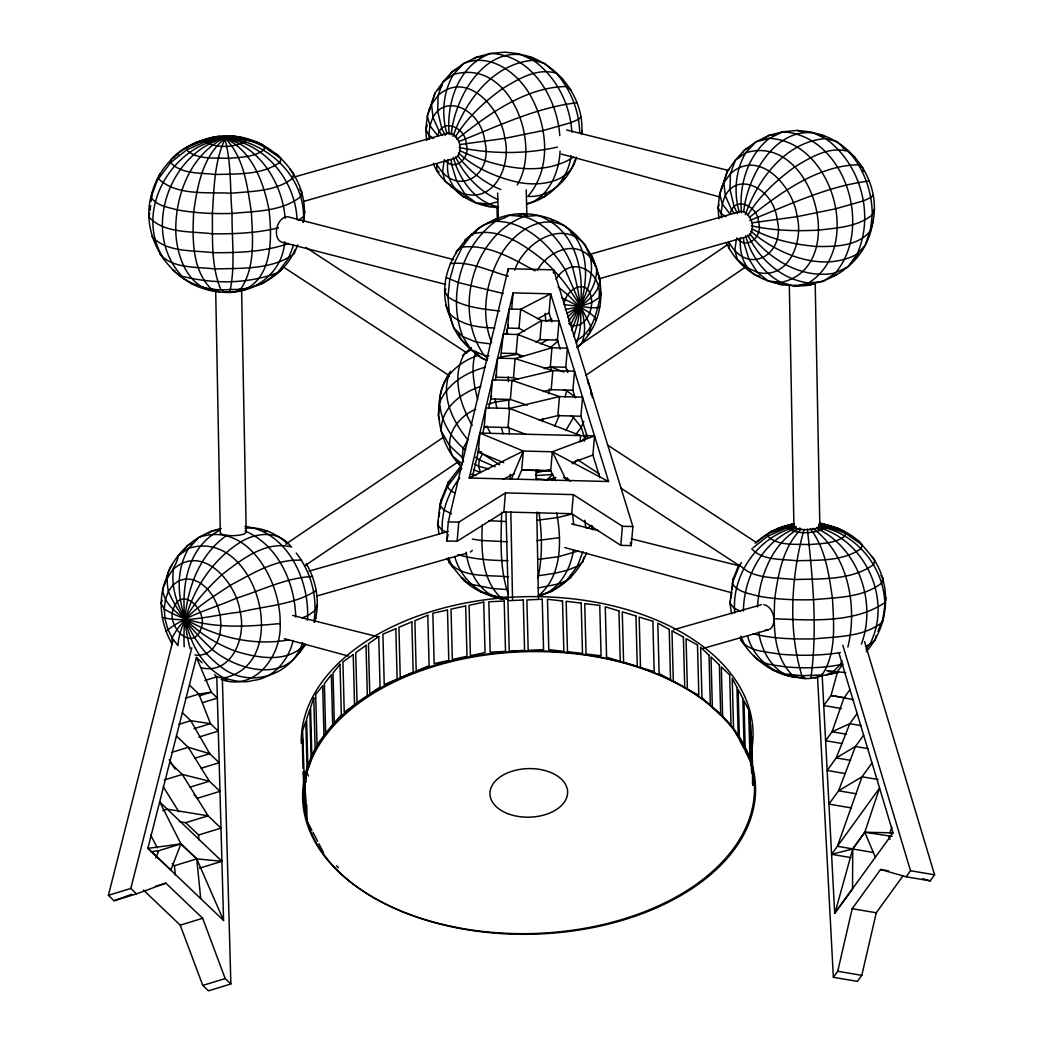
<?xml version="1.0" encoding="UTF-8"?>
<svg xmlns="http://www.w3.org/2000/svg" width="1043" height="1043" viewBox="0 0 1043 1043"><rect width="100%" height="100%" fill="white"/><g stroke="black" fill="none" stroke-linecap="round" stroke-linejoin="round"><path stroke-width="1.5" d="M822.067 673.569L834.687 913.303L852.509 888.975L852.757 848.989L864.79 832.236L879.51 788.13L831.584 854.321L850.84 857.594M482.244 524.955C481.266 549.426 481.397 578.304 499.884 596.792L506.833 599.373M838.807 671.77C823.253 673.947 807.66 683.765 792.198 675.056C772.589 655.304 773.619 624.431 774.74 598.565C778.156 574.25 782.928 547.184 801.024 529.244M550.952 370.069L551.082 366.914L563.794 372.064M501.67 512.178C500.953 539.661 499.297 568.487 508.489 594.784M556.675 512.947C561.747 540.6 562.19 575.553 538.879 595.357C560.443 590.833 578.63 572.907 586.544 552.868M449.807 313.891C452.31 334.321 469.454 351.387 487.016 360.774M757.505 606.948C759.356 576.779 772.081 542.999 799.903 527.993M284.7 241.911C282.288 275.13 250.828 296.186 219.421 291.91C172.669 287.946 137.441 237.387 152.226 192.225C161.209 158.771 194.806 134.821 229.199 135.851C272.223 136.829 310.697 178.47 303.578 221.781M446.652 540.991L448.294 521.917L508.254 268.703L553.65 269.837L632.879 526.559L631.25 545.619L620.781 545.359L571.694 513.691L503.834 511.983L457.134 541.252L446.652 540.991L448.151 534.655M457.134 541.252L458.764 522.178L505.464 492.909L573.337 494.617L622.41 526.285L632.879 526.559M503.717 462.636L478.229 452.14L479.871 433.067L594.523 435.948L592.893 455.022L599.921 477.798M482.713 433.236L484.2 426.926L485.842 407.852L509.623 408.452L559.491 396.575L582.555 397.148L580.912 416.222L587.626 437.956M507.98 271.871L508.254 268.703M500.601 357.697L503.3 334.125L517.732 334.49L551.956 347.788L567.431 348.179L565.801 367.24L567.223 371.843M511.696 308.78L513.065 292.887L550.665 293.826L608.591 481.514L469.22 478.02L513.065 292.887M526.115 434.449L507.993 427.526L509.623 408.452L580.612 435.596L580.064 441.958M527.21 405.192L510.353 399.443L511.996 380.369L552.829 370.63L574.537 371.165L572.894 390.238L575.254 397.878M518.006 379.104L513.482 377.657L515.112 358.583L551.956 347.788L550.326 366.862L544.185 368.661M523.547 356.445L516.102 353.564L517.732 334.49L541.604 320.566L559.048 320.996L557.418 340.07L560.208 349.131M524.577 331.374L518.984 328.362L520.626 309.302L550.665 293.826L549.035 312.9L551.825 321.961M503.834 511.983L505.464 492.909M479.871 433.067L523.338 451.045L521.709 470.054L517.928 478.893M535.75 342.091L539.961 339.64L541.604 320.566L520.626 309.302L509.245 309.015L507.615 328.076L518.984 328.362M553.377 273.018L553.65 269.837M543.338 391.568L551.186 389.691L552.829 370.63L515.112 358.583L497.615 358.14L495.973 377.214L513.482 377.657M594.523 435.948L552.334 451.775L550.704 470.771L521.709 470.054L550.717 470.706L555.632 480.745M539.153 420.094L557.862 415.649L559.491 396.575L511.996 380.369L492.465 379.887L490.823 398.947L510.353 399.443M571.694 513.691L573.337 494.617M573.494 549.896C570.638 569.687 558.631 591.159 538.005 596.309M620.781 545.359L622.41 526.285M743.424 611.081C743.763 576.975 763.02 540.822 795.874 528.319M576.935 347.58C623.623 307.633 597.391 225.314 537.862 215.458C481.358 202.186 425.022 266.591 451.306 319.771M451.241 134.743C454.487 96.947 486.781 40.364 531.956 57.534C562.112 69.294 584.38 100.884 581.746 133.739M743.724 211.481C747.479 174.168 779.695 118.719 824.27 135.812C857.985 148.667 880.722 186.488 872.808 222.381C861.01 295.052 757.596 309.119 726.397 242.915M448.712 376.549L449.051 373.394C431.124 402.194 437.317 441.893 460.576 466.091L458.281 462.127M463.548 461.853L462.166 457.434L463.17 448.412L467.864 439.794C452.597 421.463 439.716 394.736 450.393 371.282M536.05 478.698L546.923 479.858L552.634 474.461L535.906 475.569L537.862 470.224M584.289 441.254L586.661 433.966M590.886 394.437L591.225 391.36L587.444 379.313L588.33 383.876M150.153 210.217L150.661 205.719M151.183 201.221L152.226 192.225M302.965 222.368L304.817 211.181M439.116 516.702L439.638 512.204M439.977 509.206L441.02 500.197L448.347 482.192L460.263 466.886L459.441 470.562L447.343 486.677L439.898 505.216L437.617 524.89L439.012 533.886M591.942 528.853L592.281 525.855M731.091 597.978L731.599 593.48M732.121 588.982L732.642 584.484M732.981 581.472L733.333 578.474L738.822 564.967M592.385 529.766L592.737 526.741M866.264 651.627C889.314 625.996 892.73 583.154 871.153 555.671M164.794 584.106C170.139 556.688 194.233 534.42 221.207 528.449M194.924 654.978L199.33 655.473L206.24 653.7L212.224 649.424L216.866 642.957L219.851 634.731L220.986 625.305L220.19 615.318L217.505 605.475L213.137 596.413L207.361 588.774L200.582 583.076L193.268 579.686L185.902 578.865L178.992 580.638L173.021 584.914L168.379 591.381L165.381 599.608L164.246 609.034L165.055 619.02L167.727 628.864L172.108 637.925L172.16 644.079C162.786 627.821 158.875 608.408 162.656 589.908C165.368 577.17 175.993 568.604 178.379 555.684L188.731 548.292L198.991 537.288C248.182 520.587 281.18 582.137 280.111 623.558C282.066 654.821 255.47 692.017 221.207 679.423M307.437 620.168C310.136 581.186 287.659 531.448 244.949 526.441M314.047 620.676C317.698 597.091 310.983 571.799 296.251 553.051M314.582 622.241C320.41 602.658 316.381 581.186 306.329 563.689M429.468 110.362L434.996 93.14L443.04 81.941L452.114 71.784L463.653 63.532L476.664 57.078L490.471 53.506L504.864 52.15L519.088 53.754L533.234 60.285L544.629 63.401L553.246 71.054M560.078 151.105C559.087 172.603 548.67 197.675 526.559 204.363M571.003 155.524C568.565 178.914 549.713 199.396 526.702 203.62M721.782 188.64L727.31 171.417L735.354 160.205L744.428 150.062L755.966 141.809L768.978 135.355L782.785 131.783L797.178 130.427L811.402 132.018L825.548 138.563L836.942 141.665L845.56 149.332L842.601 147.963M448.203 159.488C442.48 190.074 471.905 206.462 498.215 207.57M740.517 237.765C739.174 251.624 743.046 267.308 755.51 275.13L759.786 276.304M537.836 578.513C542.751 556.884 542.021 534.238 539.035 512.361M439.52 405.975L438.177 415.531L439.481 419.69M439.977 402.781C438.673 379.639 457.825 361.869 478.515 355.324M444.057 161.17L442.545 171.808L444.996 181.13L463.196 196.866L467.473 198.027M736.371 239.447L734.859 250.085L737.31 259.407L746.892 267.477L757.244 272.262L768.196 280.997L780.946 282.431L795.274 286.382L808.612 282.94L823.475 281.454L835.43 272.914L848.037 266.747L856.994 254.244L865.142 245.392L872.808 222.381M548.761 393.798L549.544 389.013M455.974 253.658L456.456 250.985L462.205 247.1L472.023 234.18C498.919 226.5 524.551 245.17 544.485 261.102C564.485 279.159 579.426 302.457 590.794 326.472L589.582 333.16L587.274 334.712M149.684 213.02L148.823 216.905C164.286 233.841 191.247 231.103 212.237 233.788C234.401 233.997 256.865 233.202 278.455 227.791M159.553 174.207L151.105 197.231C156.646 206.006 168.014 207.153 177.141 209.852C195.237 213.163 213.672 213.932 232.054 213.463C255.131 211.129 281.597 211.755 300.671 196.71L301.779 191.703L299.771 189.291M280.945 158.523L280.137 162.186C261.819 175.393 237.048 173.725 215.484 174.507C200.647 172.603 181.573 174.546 170.648 162.578L171.456 158.901C195.067 134.325 232.341 133.087 262.484 144.599L264.57 147.089L280.945 158.523L278.012 154.99L272.81 152.474M295.091 249.394C285.091 274.205 257.973 290.828 230.972 289.406C208.756 291.623 188.444 285.104 172.682 269.563L175.211 271.323M441.02 500.197L439.898 505.216L443.914 510.04L451.528 513.73M438.49 521.005L437.617 524.89L441.776 529.883L447.03 532.438M571.512 574.732L570.977 577.17L552.086 591.225L538.305 595.957M583.884 557.379L582.881 561.877L577.353 566.232L566.453 580.729L558.54 583.937L538.097 587.965M733.333 578.474L729.931 603.167L731.56 613.662M730.504 600.572L729.931 603.167L734.089 608.16L740.66 611.341M841.479 530.352L839.002 528.632L819.746 523.104C835.378 526.441 851.31 532.452 862.066 544.785L861.244 548.449C842.94 561.655 818.168 559.987 796.591 560.769C781.755 558.865 762.694 560.808 751.755 548.827M876.198 635.656L875.194 640.141L869.666 644.509L866.029 649.333M885.924 597.443L882.521 622.136C863.461 637.182 836.994 636.543 813.905 638.89C793.593 639.15 772.915 638.903 753.15 633.727M902.756 876.198L876.276 912.768L861.805 975.348L857.424 981.385L833.357 977.304L837.738 971.255L852.196 908.688L880.566 869.497L888.597 870.866M472.362 476.938L478.972 448.985M488.619 408.282L491.566 395.845M495.242 380.317L496.69 374.215M506.129 334.36L508.306 325.155M847.881 647.09C857.867 606.139 848.128 554.341 812.849 528.319M143.452 890.044L180.243 925.154L202.772 985.426L208.457 990.85L230.868 983.966L225.184 978.556L202.655 918.283L165.863 883.16L136.49 893.877L114.078 900.748L108.407 895.324L172.982 640.48M108.407 895.324L130.818 888.453L191.808 647.768M170.909 870.162L147.858 848.376L196.41 657.403L202.068 662.813M565.071 397.018L566.675 390.851L563.702 389.652M542.412 421.555L543.207 418.517M834.869 913.329L852.757 848.989L831.584 854.321M165.159 581.147L162.656 589.908C164.259 603.167 175.237 611.967 185.406 619.229C199.5 633.492 216.748 644.118 235.457 651.197C257.53 658.042 287.816 663.583 305.104 644.183M429.82 107.39L427.33 116.151L425.727 129.475L426.6 140.453M722.134 185.667L719.644 194.428L718.04 207.753L718.914 218.73M434.996 93.14L427.33 116.151L430.055 125.864L437.812 135.864C441.919 116.19 466.586 128.472 466.169 143.999C471.149 157.324 454.826 172.825 444.279 159.644M574.98 160.009C568.722 180.113 550.104 197.831 527.849 196.41C552.425 167.936 547.327 124.678 529.609 94.013C516.559 72.123 489.819 52.437 463.653 63.532L453.392 74.535L443.04 81.941L438.125 95.369L431.554 104.509L433.041 117.637L439.351 131.601L442.284 135.381M861.362 644.157C877.15 602.228 857.972 546.923 816.278 528.24M453.053 136.385C465.256 101.171 493.313 63.388 533.234 60.285C556.271 76.647 570.143 104.274 571.877 132.226M745.367 214.662C757.57 179.448 785.627 141.665 825.548 138.563C860.592 163.738 874.855 214.793 856.994 254.244C821.988 272.771 778.808 254.857 750.777 231.22M889.796 833.266L891.83 827.19M303.917 781.194L307.137 771.742L305.821 721.365L302.6 730.817L305.182 806.004L304.452 778.378M573.702 336.407C587.483 295.247 586.192 232.563 537.862 215.458L523.925 216.514L509.245 215.314C497.315 222.928 479.689 221.624 472.349 235.379M293.174 640.493C288.52 660.063 273.801 678.537 252.68 680.492C239.981 684.521 228.469 677.82 215.992 677.011M302.639 642.501C292.053 676.203 247.843 689.227 220.438 666.386C204.506 654.313 192.812 637.69 185.406 619.229C176.736 604.04 171.026 586.766 173.451 569.113C202.968 543.038 236.735 583.18 240.164 612.124C246.357 636.504 232.198 674.691 201.755 667.898M314.243 622.228L315.833 617.86M576.453 157.141C571.199 182.525 540.365 186.619 518.984 182.46C496.872 177.701 475.308 168.249 458.464 152.956M301.218 649.085C283.435 682.878 235.887 669.632 212.224 649.424C194.441 632.984 178.053 613.714 168.379 591.381C166.724 582.515 165.941 571.864 172.369 564.68M858.193 253.605L857.098 256.591L854.517 258.442M476.051 351.4C470.484 366.732 473.718 383.863 477.655 399.273M162.121 600.351L161.052 603.232L164.246 609.034C198.379 629.907 241.715 627.286 280.111 623.558M427.33 125.16L425.727 129.475L428.921 135.277L429.26 139.553M317.437 604.536L315.299 610.298L307.985 615.618L301.975 617.886M581.029 133.66L582.098 130.779M719.109 204.871L718.04 207.753L721.235 213.554L721.573 217.831M874.412 209.056L872.274 214.819L870.318 231.142C857.32 246.578 835.026 246.63 816.473 246.487C794.101 244.505 771.546 239.525 751.677 228.743M293.565 245.105L288.546 258.247L277.647 272.744C247.53 284.178 213.15 284.074 182.121 276.252C138.654 230.307 171.952 143.686 234.219 136.19L236.996 137.22M582.92 551.63L577.353 566.232L567.653 570.156L554.459 573.376L538.67 575.671M155.863 858.024L158.692 850.723L181.026 843.865L196.736 858.871L223.567 920.447L216.788 676.868L214.532 674.704M170.726 870.214L180.934 843.891L159.775 801.976L221.924 861.309L199.513 868.18M741.521 562.477L739.656 564.954L732.212 583.493C737.753 592.255 749.122 593.415 758.248 596.114C776.357 599.425 794.792 600.194 813.162 599.725C836.238 597.391 862.717 598.017 881.778 582.972L882.899 577.952L880.892 575.54M877.919 631.38L883.643 617.117M297.75 244.883L294.087 253.892C271.662 270.059 241.324 268.025 214.91 268.977C196.736 266.643 173.386 269.016 159.996 254.349M445.909 289.054L444.813 291.675L447.955 296.929L449.35 313.448L453.822 328.023L462.753 336.537L470.862 349.496L484.187 355.428L487.863 358.466M601.211 292.47C596.896 309.849 594.38 332.026 575.775 340.644M554.589 426.483L559.452 415.049M511.383 479.076L523.338 451.045L552.334 451.775L608.591 481.514M583.806 421.333L581.251 427.291L575.527 434.944M229.708 292.223C235.601 266.708 231.715 239.538 232.054 213.463C229.747 187.766 231.755 160.557 223.919 135.877M810.828 678.471C817.699 629.451 812.771 578.461 807.412 529.244M803.997 529.766C791.207 575.488 787.804 629.985 801.884 675.695L805.548 678.498M514.642 270.163C523.938 243.241 561.734 218.222 584.927 244.518L590.481 257.608L596.413 267.099C598.356 289.315 579.986 304.647 568.539 321.361M599.751 306.642L597.991 307.724L591.107 307.737L564.237 304.634C564.758 289.485 587.509 276.812 591.238 297.62C593.793 309.588 585.123 329.784 570.482 324.947C580.664 303.852 595.475 282.236 590.481 257.608C574.641 238.873 547.027 252.054 537.367 270.476M842.092 660.884L840.084 664.834L831.193 673.635L826.708 675.251M576.479 343.421C585.41 319.132 578.709 291.297 572.477 266.956C563.546 244.805 547.575 223.763 523.925 216.514C472.531 236.435 452.858 311.101 484.187 355.428L488.984 355.924M571.525 330.266C585.579 297.855 597.065 251.376 564.498 225.875C539.844 213.437 513.769 232.993 501.396 253.84C486.168 280.319 480.275 313.604 491.592 342.612M480.341 451.632L482.609 453.783L479.298 459.872L478.594 466.26L480.549 472.492L473.444 469.663M565.775 430.629L573.494 417.474L570.912 415.662M455.23 137.168C467.095 117.703 484.161 101.901 502.53 88.616C518.371 79.02 537.171 67.417 556.362 73.284C570.912 89.802 579.36 111.379 579.712 133.4M747.544 215.445C759.408 195.98 776.474 180.165 794.844 166.893C810.685 157.297 829.485 145.694 848.676 151.548C864.086 168.849 872.144 191.756 872.274 214.819C857.372 227.113 836.799 227.895 818.442 230.164C796.044 231.22 773.332 230.751 751.39 225.757M459.741 477.994C447.499 493.43 440.941 513.456 442.258 533.103M448.516 76.791L452.114 71.784L456.312 69.738M182.955 551.799L187.44 545.541L191.638 543.481M517.198 184.95C542.425 143.921 509.779 57.6 453.392 74.535C443.053 92.175 441.306 114.013 446.86 133.517M305.482 644.6L300.123 652.071L297.529 653.922M739.044 157.558L740.83 155.068M742.629 152.565L744.428 150.062L748.626 148.015M842.431 664.704L837.672 671.275L831.049 695.459L823.748 705.537L841.401 708.536M849.941 689.684L843.904 698.028L832.066 731.769L825.6 740.713L841.649 743.437M857.111 713.581L849.797 723.686L836.238 757.935L827.164 770.477L844.817 773.476M863.617 735.211L855.456 746.488L838.572 790.79L828.937 804.101L851.401 807.921M871.974 763.033L862.026 776.774L837.399 846.29L853.448 849.015M834.687 913.303L893.03 832.862L838.937 653.035M880.566 869.497L906.145 876.785L910.513 870.736L842.783 645.239M906.145 876.785L930.213 880.866L934.593 874.816L864.53 641.562M165.98 631.276C185.915 614.927 212.968 608.656 236.37 598.187C261.35 590.481 286.225 577.613 312.522 576.492M174.168 157.767L175.98 155.342L178.614 154.273M556.075 279.25C571.473 253.684 602.789 271.232 599.021 297.711L591.655 302.548L579.595 306.681L565.28 309.51M581.616 441.424L584.641 438.099L581.251 427.291L573.494 417.474M438.06 89.815L442.128 85.396M729.344 169.201L727.31 171.417L719.644 194.428L722.369 204.128L730.126 214.141C734.233 194.467 758.9 206.749 758.483 222.263C763.463 235.601 747.14 251.102 736.593 237.921M580.964 116.673L578.578 119.254L571.108 122.592L543.234 130.531L504.825 138.367L459.728 144.586M316.303 590.416C294.348 604.927 265.352 605.774 240.164 612.124C214.871 614.51 187.062 623.831 162.186 617.339M873.278 194.95L870.892 197.531L863.421 200.869L835.547 208.809L797.139 216.644L752.042 222.863M546.219 194.519L544.172 196.723L539.726 197.87M573.689 156.985C540.235 178.901 493.117 166.228 459.363 150.466M462.479 355.585L471.423 347.788M465.595 353.499L471.358 348.049M574.38 462.805L576.57 460.732M456.86 139.332C487.668 114.73 525.503 87.025 566.362 86.517L570.99 89.933M749.174 217.596C779.981 193.007 817.816 165.302 858.676 164.781L863.304 168.21L863.343 171.287M567.809 317.046C578.917 304.869 599.073 297.698 600.077 278.989L597.248 272.08M572.868 463.848L576.466 460.732M549.518 348.349L558.122 340.957L555.919 339.131M226.553 535.45C191.703 560.339 182.395 606.57 184.194 646.79M464.461 240.438L472.023 234.18M577.248 347.28L581.564 343.708C591.59 320.384 573.963 291.597 565.462 270.059C550.209 245.705 526.363 221.481 495.712 221.312C460.863 246.513 447.421 296.72 462.753 336.537L475.791 342.013L490.575 343.903M193.529 144.495L195.941 142.578L203.554 140.727M774.636 530.757L777.048 528.84L793.827 523.508M459.441 470.562L461.893 468.62M752.981 547.862L767.674 536.219L786.344 527.967L795.64 526.428M298.546 220.399L303.656 216.37C302.926 169.618 258.768 135.955 214.024 136.933L205.054 140.179M450.563 480.445L448.347 482.192L447.343 486.677L450.954 491.005L454.931 492.935M587.339 528.384L591.172 525.359M491.944 222.029L495.503 219.33L498.528 219.108M282.171 269.185L263.292 283.24L243.554 290.202M755.184 543.234L771.455 531.109L793.645 523.729M757.088 541.604C767.531 532.764 780.581 525.476 794.258 524.251M474.278 58.786L476.664 57.078L482.609 56.478M562.203 180.165L564.784 178.327M208.404 533.39L211.99 530.835L217.948 530.235M762.994 139.619L768.978 135.355L774.923 134.756M285.73 544.172L443.275 437.395M577.939 346.133L727.414 244.818M304.595 565.906L458.112 461.853M586.036 375.154L746.293 266.552M229.199 135.851C192.407 150.727 175.576 192.394 175.772 229.982C176.045 255.287 188.066 290.397 217.948 290.906M540.809 343.877L547.366 339.731M471.345 349.783L464.683 353.512C451.084 376.001 459.989 404.306 472.218 425.401M475.608 409.312C457.955 416.587 442.74 437.33 452.818 456.273L462.505 464.265M484.095 427.604L486.807 426.079L490.353 433.001M552.008 480.484L554.733 478.959M566.923 313.291L579.595 306.681L589.66 312.822L595.175 317.541L595.775 320.514M234.884 291.857L240.959 288.702C255.704 266.369 252.589 237.543 251.363 212.094C247.347 186.619 244.245 157.689 225.379 138.393L218.743 136.242M537.588 318.793L549.035 312.9M469.22 478.02L523.338 451.045M503.195 479.272L514.59 473.6M220.412 529.896C178.184 551.604 179.787 608.851 190.126 648.629M813.709 283.044L809.668 285.026L806.721 284.687M458.907 141.522C497.289 126.62 536.141 107.364 577.183 102.735M749.748 220.451C788.586 205.223 827.933 185.784 869.497 181.013M473.744 232.706L476.573 231.455M288.481 243.462C264.453 252.041 238.391 252.784 213.111 252.693C192.838 250.098 166.789 252.745 151.848 236.396M578.63 550.9L558.513 556.688L537.68 559.478M865.507 646.191L869.666 644.509C893.017 600.403 865.364 539.205 817.151 527.263M571.799 462.857L592.893 455.022M114.078 900.748L131.705 894.32M547.34 320.749L551.916 319.119M831.727 674.117L835.978 672.709M485.256 367.253C466.169 372.286 447.186 383.746 439.585 402.767C440.967 421.489 451.189 438.568 465.647 450.172M480.823 386.445C461.136 392.611 440.433 408.608 441.254 431.189L449.429 445.478L462.166 457.434M488.28 404.28L495.503 401.959L509.701 400.004M204.845 680.531L216.788 676.868M185.419 698.21L198.861 694.077L211.207 692.187L217.387 698.08L202.446 702.669M199.265 695.864L211.207 692.187L196.41 657.403M178.835 724.364L190.791 720.7L210.477 723.646L218.3 731.117L198.874 737.088M194.037 728.692L210.477 723.646L198.861 694.077L189.409 685.042M171.808 752.355L188.248 747.31L209.695 753.659L219.186 762.72L201.247 768.222M194.754 758.248L209.695 753.659L190.791 720.7L182.408 712.682M164.351 779.942L182.277 774.441L209.395 781.22L219.982 791.324L197.57 798.208L194.037 794.831M189.969 787.178L209.395 781.22L188.248 747.31L176.476 736.084M162.838 810.554L167.323 809.172L208.105 815.822L220.999 828.129L198.587 835.013L185.693 822.692L179.422 821.675M185.693 822.692L208.105 815.822L182.277 774.441L169.774 762.511M172.173 863.578L174.416 865.729L196.736 858.871L221.924 861.309M155.407 886.367L165.863 883.16M200.725 898.623L196.736 858.871L180.934 843.891L147.858 848.376M180.243 925.154L202.655 918.283M202.772 985.426L225.184 978.556M294.517 176.958L447.682 133.308M303.617 201.416L453.666 158.653A13.037 9.1 74.1 0 0 459.181 142.669A13.037 9.1 74.1 0 0 445.465 134.169M589.947 254.336L739.995 211.586M599.06 278.807L745.98 236.93A13.037 9.1 74.1 0 0 751.495 220.947A13.037 9.1 74.1 0 0 737.779 212.446M309.028 571.147L448.138 531.513M316.577 596.061L466.625 553.298M673.648 629.724L761.351 604.731M703.504 648.303L767.713 630.011M518.175 215.523L522.712 214.284L525.489 215.184M546.923 479.858L555.841 477.459M497.602 201.834L488.632 204.154L475.882 202.72C460.81 190.517 440.029 183.594 433.393 163.216M832.04 276.147L836.486 275M803.475 677.428C777.335 678.354 752.394 659.945 739.852 637.847M843.161 664.091C824.074 668.198 804.322 668.498 784.923 666.855C774.441 664.743 760.908 665.095 753.802 655.825M796.226 527.132C758.613 535.502 730.934 574.823 734.82 612.997M450.25 263.631C470.002 261.024 489.376 271.115 508.15 276.186M537.614 472.414L549.83 469.728M557.47 147.076C525.294 154.39 491.357 154.077 459.076 147.48M288.976 639.828C253.579 646.412 216.201 637.156 185.406 619.229C177.414 596.335 175.798 569.713 188.731 548.292C256.226 526.911 294.165 663.1 223.958 677.911C201.977 666.399 190.035 642.736 185.406 619.229C193.711 587.952 213.137 559.309 240.698 541.982C256.122 532.465 278.298 530.196 290.528 546.037M500.158 357.058L517.68 354.242L521.265 357.201M559.635 537.627L536.793 540.613M840.462 652.566C820.241 655.812 799.603 655.878 779.225 654.13C766.383 651.523 749.813 651.966 741.104 640.611M150.818 851.792L158.692 850.723M493.365 206.032L488.737 206.501L483.078 203.893M785.679 284.309L781.051 284.778L775.392 282.171M245.17 528.449C260.437 525.933 276.551 533.455 287.503 543.846M224.062 680.258L227.152 679.945M794.271 525.868L786.644 526.624L768.261 533.625L767.674 536.219C778.417 546.389 795.848 543.807 809.577 544.615C821.532 543.403 835.234 543.742 845.104 535.946L845.677 533.351L843.591 530.848L823.266 524.042L818.69 524.199M536.936 520.314L557.77 517.524L572.477 513.925L573.767 524.694M794.362 525.098L788.299 525.32L786.344 527.967C797.621 534.863 814.779 533.768 826.421 527.823L826.721 526.48L825.639 525.19L819.263 525.007M795.64 676.464L792.589 676.568L790.216 675.421M505.699 521.5L488.672 520.692M507.302 541.747L481.644 540.496L472.323 539.114M507.967 560.665C491.162 560.495 474.135 559.335 457.929 554.667M508.528 576.935C488.528 574.393 457.916 579.191 446.912 558.201M494.917 327.932C478.88 327.763 461.175 325.273 449.35 313.448L445.948 305.169M893.03 832.862L864.79 832.236L852.666 848.976L873.46 852.509M875.325 857.177L864.79 832.236L891.908 836.382M539.961 339.64L557.418 340.07M501.657 353.199L516.102 353.564M550.326 366.862L565.801 367.24M551.186 389.691L572.894 390.238M557.862 415.649L580.912 416.222M484.2 426.926L507.993 427.526M478.229 452.14L481.475 452.219M448.294 521.917L458.764 522.178M301.701 560.26C275.743 558.618 252.302 573.754 230.19 585.384C208.639 599.751 184.194 614.053 172.108 637.925L177.871 645.565C180.309 616.517 201.781 593.61 222.016 574.576C241.507 559.609 265.548 540.365 291.701 547.027M826.63 670.636L845.704 672.631M506.324 589.491L492.609 588.591L470.928 584.236L464.422 581.081L448.79 562.333M507.954 597.313C490.484 597.678 473.053 590.833 461.488 577.548L465.269 580.195M763.763 604.666A13.037 9.1 74.1 0 1 773.958 618.773C809.798 620.05 853.839 623.779 884.764 602.632C883.669 566.101 855.064 532.178 818.755 526.598M818.938 525.776L826.721 526.48L845.677 533.351L862.066 544.785M528.762 57.182L531.956 57.534L535.594 60.455M821.076 135.46L824.27 135.812M499.78 311.01C482.049 308.976 463.118 307.163 447.955 296.929L449.755 279.576L454.605 262.588L462.205 247.1C488.502 244.101 512.895 258.729 535.111 270.893M264.101 530.926L267.282 531.291M236.774 290.801L239.603 291.166C273.031 281.845 272.301 237.217 268.964 209.539C263.423 182.173 252.341 151.157 225.379 138.393L207.192 139.058L187.14 147.363L186.567 149.957L170.648 162.578L158.549 178.692C176.384 196.227 208.013 191.873 231.116 193.255C251.819 191.156 275.548 191.729 292.64 178.236L293.644 173.738L290.045 169.409M246.826 139.918L257.895 142.369L265.313 147.532M826.512 525.972L832.197 526.819M828.325 671.457L837.946 673.087M845.495 697.91L831.049 695.459L853.539 699.657M861.036 725.589L849.797 723.686L832.066 731.769L846.512 734.22M868.284 748.665L855.456 746.488L836.238 757.935L850.684 760.386M878.076 779.499L862.026 776.774L838.572 790.79L856.225 793.788M910.513 870.736L934.593 874.816M852.196 908.688L876.276 912.768M837.738 971.255L861.805 975.348M503.195 293.5L458.203 282.51L446.287 277.503M566.623 129.971L728.327 170.439M571.564 523.873L598.252 530.548M631.224 538.801L739.565 565.906M292.614 615.422L377.397 636.647M453.588 259.577L288.546 216.957A13.037 8.67 -75.5 0 0 276.956 227.557A13.037 8.67 -75.5 0 0 282.184 242.25L445.648 284.452M454.683 556.349C460.654 579.191 480.497 596.179 503.795 599.23C481.214 596.127 468.685 572.972 466.156 552.242M488.815 468.985L478.594 466.26L474.487 464.057M561.395 154.09L720.661 197.192M564.771 547.588L731.847 592.802M284.27 638.668L348.284 655.995M797.178 130.427L802.914 132.005M498.658 206.918C475.008 202.186 459.337 179.409 453.34 157.35M471.267 474.278L475.856 475.569M922.69 878.727L930.213 880.866M251.089 140.557L238.638 136.842L205.536 140.362L205.236 141.705C216.514 148.601 233.671 147.506 245.314 141.561L245.613 140.218L244.531 138.928L242.159 137.78L225.379 138.393L205.236 141.705L186.567 149.957C197.31 160.127 214.728 157.558 228.469 158.353C240.411 157.154 254.114 157.48 263.983 149.684L264.57 147.089C198.339 110.323 124.886 197.218 163.595 258.677M796.109 677.507C773.58 674.104 753.541 658.563 747.557 636.034M191.143 283.5L211.481 290.319M772.263 669.749L784.232 673.53M479.949 591.485L496.403 596.674M487.081 360.07L481.527 358.284L475.008 351.817M813.344 677.246L816.004 678.106M219.421 291.91L211.077 288.807C191.482 269.055 192.512 238.169 193.633 212.303C197.401 185.941 202.694 155.355 225.379 138.393C265.131 143.412 295.586 180.543 297.046 219.877M500.809 189.539C483.613 182.603 468.49 170.244 457.447 155.42M495.073 466.769L479.298 459.872L475.569 457.225M570.73 232.68L575.162 234.662L576.792 237.256M561.473 297.646L579.595 306.681L567.953 294.934L558.148 286.968M244.922 530.952C278.051 544.837 294.882 582.789 295.73 617.078M855.221 539.361L859.119 541.252L874.751 560L873.747 564.485C851.336 580.664 820.997 578.617 794.583 579.569C776.396 577.248 753.046 579.621 739.656 564.954M497.902 597.144L500.275 598.304M563.376 477.394L570.404 481.11M497.772 199.526C479.167 191.012 464.291 175.133 455.543 156.789M482.609 453.783L499.662 464.865M305.782 247.387L466.456 352.638M608.069 445.387L756.488 542.608M283.227 266.904L449.35 375.715M577.353 459.559L599.138 473.822M620.924 488.098L739.383 565.697M725.98 216.67L721.235 213.554C723.503 165.302 773.28 182.486 777.165 219.851C786.005 254.153 748.287 276.903 729.083 242.445L729.148 248.599M433.666 138.406L428.921 135.277C431.189 87.025 480.966 104.209 484.852 141.574C493.691 175.876 455.974 198.626 436.769 164.168L436.834 170.322L439.142 172.03M269.029 150.114L271.506 151.835M566.675 390.851L575.736 397.227M224.441 292.236L220.777 289.433C210.895 265.6 212.681 238.834 212.355 213.528C214.219 188.34 214.037 161.535 225.379 138.393C260.463 147.558 282.301 183.659 285.156 218.248M550.808 219.617L553.259 221.637M568.578 323.369L570.482 324.947M468.268 345.546L461.097 339.64L458.633 333.812M847.959 151.352L855.143 157.402M558.044 75.096L562.829 79.125M336.407 865.768L338.493 867.75M589.973 253.997L592.202 256.135L595.344 266.33M148.028 848.324L223.567 920.447M130.818 888.453L136.49 893.877M810.333 528.814C825.626 548.357 828.885 574.497 832.47 598.356C833.696 623.805 836.812 652.631 822.08 674.951L801.884 675.695L783.658 673.791C769.16 664.821 761.273 648.472 758.639 632.11M734.598 213.659L731.665 209.878L725.354 195.901L723.868 182.786L730.439 173.633L735.354 160.205L745.706 152.813L755.966 141.809L769.317 138.367L782.785 131.783C845.312 135.564 873.591 228.039 835.43 272.914C802.21 279.811 769.252 259.381 749.761 233.697M449.637 184.572L451.463 186.984M567.066 477.616L568.826 480.21M169.214 759.617L175.146 769.108M163.308 786.839L178.809 811.663M306.486 772.12L308.519 776.018M312.965 832.275L317.698 841.349M311.87 830.28L307.137 821.206L306.707 804.961M318.845 843.683L323.578 852.757M150.609 834.843L157.232 847.829M552.334 451.775L566.388 480.458M747.857 235.053C759.343 258.977 781.494 279.602 808.612 282.94C863.382 248.286 833.331 141.457 769.317 138.367C747.414 155.837 738.861 185.667 741.495 212.785M737.531 213.698L734.076 206.527L729.996 189.435L730.439 173.633C759.956 147.558 793.723 187.701 797.139 216.644C803.671 241.65 788.273 280.306 757.244 272.262L748.952 259.172L743.881 242.628L743.516 237.908M445.218 135.421L441.763 128.25L437.682 111.158L438.125 95.369C467.642 69.281 501.409 109.424 504.825 138.367C511.357 163.373 495.96 202.029 464.93 193.985L456.638 180.895L451.567 164.351L451.202 159.631M740.843 636.204L744.702 644.939M448.529 557.927L452.388 566.662M888.766 836.303L890.018 839.25M630.285 542.516L631.25 545.619M506.376 329.523L507.719 333.89M501.448 427.826L503.104 433.732M745.654 235.627C750.66 255.027 763.124 272.823 780.946 282.431C851.14 267.621 813.201 131.431 745.706 152.813C735.367 170.452 733.62 192.29 739.174 211.794M496.82 408.1L495.021 398.739M591.225 391.36L592.45 397.618M567.366 369.431L567.809 372.338M584.784 520.235L585.853 527.862M174.416 865.729L175.354 875.273M545.15 313.343L545.815 321.283M449.181 134.508C446.078 103.192 458.464 65.018 490.471 53.506C531.721 54.484 557.21 98.394 559.791 135.642M817.49 675.812L833.357 977.304M222.355 678.432L230.868 983.966M198.587 835.013L198.718 839.745M753.294 785.144L751.481 736.541L752.759 785.301M752.316 773.163L750.517 724.559L751.794 773.319M752.538 781.285L752.616 784.545M751.651 772.746L749.552 712.773L750.869 763.15M526.22 189.865L526.898 215.901M497.641 193.046L498.319 219.095M505.985 512.074L508.293 599.973M305.938 775.705L306.107 782.198M305.091 777.413L305.26 783.919M305.521 793.671L306.16 818.051L304.608 779.199M302.978 747.166L302.118 734.311L303.005 768.443M303.617 771.546L304.217 794.297L303.096 771.703M815.196 282.614L819.85 526.402M789.329 285.639L793.919 526.18A13.037 3.298 -1.1 0 0 808.925 529.518A13.037 3.298 -1.1 0 0 818.794 524.733M535.972 469.793L536.167 479.545M536.78 512.048L538.423 598.187M508.28 376.927L508.371 381.803M508.71 399.678L508.906 409.43M509.245 427.304L509.362 433.81M510.144 474.435L510.236 479.311M510.848 511.813L512.53 599.582M497.016 207.361L497.237 218.743M241.572 288.663L246.226 532.452M215.679 290.071L220.295 532.23A13.037 3.298 -1.1 0 0 230.216 535.607A13.037 3.298 -1.1 0 0 245.431 533.312M301.205 743.124A225.992 141.3 -1.5 0 1 537.367 596.635A225.992 141.3 -1.5 0 1 751.912 748.718M307.346 774.245A225.992 141.3 -1.5 0 1 306.303 771.377M773.958 618.773A13.037 9.1 74.1 0 1 765.301 630.076M814.4 283.474A13.037 3.298 -1.1 0 1 794.57 285.313M472.27 550.326A13.037 9.1 74.1 0 1 470.406 551.995M239.16 290.306A13.037 3.298 -1.1 0 1 236.813 290.971M233.906 291.479A13.037 3.298 -1.1 0 1 223.932 291.727M173.138 609.607C166.502 626.491 193.098 653.57 201.338 627.795C207.974 610.911 181.378 583.832 173.138 609.607M309.81 709.475L306.59 718.94L307.92 769.317L311.14 759.865L309.81 709.475M313.787 697.936L310.566 707.402L311.896 757.779L315.116 748.326L313.787 697.936M331.361 674.886L324.36 683.556L325.677 733.946L332.691 725.263L331.361 674.886M322.678 685.786L315.677 694.469L316.994 744.845L323.995 736.175L322.678 685.786M340.005 664.313L333.004 672.983L334.334 723.373L341.335 714.69L340.005 664.313M353.225 654.574L342.925 661.888L344.242 712.265L354.542 704.964L353.225 654.574M366.028 645.369L355.715 652.683L357.032 703.06L367.345 695.759L366.028 645.369M378.752 636.491L368.44 643.805L369.77 694.182L380.069 686.881L378.752 636.491M411.855 621.85L398.947 627.286L400.264 677.663L413.171 672.227L411.855 621.85M395.819 628.733L382.911 634.17L384.228 684.547L397.148 679.11L395.819 628.733M427.799 615.279L414.879 620.715L416.196 671.092L429.116 665.669L427.799 615.279M465.647 605.944L451.019 609.125L452.336 659.515L466.977 656.321L465.647 605.944M447.486 610.038L432.845 613.232L434.162 663.609L448.803 660.415L447.486 610.038M483.717 602.137L469.089 605.331L470.406 655.708L485.034 652.514L483.717 602.137M523.273 599.999L507.915 600.729L509.232 651.119L524.59 650.376L523.273 599.999M504.199 601.042L488.841 601.772L490.158 652.162L505.516 651.419L504.199 601.042M542.23 599.23L526.871 599.96L528.188 650.35L543.546 649.606L542.23 599.23M562.516 601.016L547.471 599.243L548.787 649.633L563.833 651.406L562.516 601.016M581.186 603.089L566.153 601.316L567.47 651.692L582.502 653.466L581.186 603.089M599.751 605.409L584.719 603.636L586.036 654.026L601.081 655.799L599.751 605.409M635.969 615.996L622.267 611.837L623.584 662.214L637.286 666.373L635.969 615.996M618.955 610.963L605.266 606.791L606.583 657.181L620.272 661.34L618.955 610.963M652.866 621.263L639.176 617.104L640.493 667.494L654.183 671.653L652.866 621.263M669.228 629.424L657.807 623.153L659.124 673.543L670.545 679.801L669.228 629.424M683.4 637.077L671.979 630.806L673.296 681.196L684.716 687.454L683.4 637.077M697.493 644.939L686.072 638.681L687.389 689.058L698.81 695.329L697.493 644.939M719.383 664.939L711.026 656.999L712.343 707.389L720.7 715.329L719.383 664.939M709.005 655.213L700.635 647.273L701.965 697.65L710.322 705.59L709.005 655.213M729.696 674.886L721.339 666.946L722.656 717.323L731.013 725.263L729.696 674.886M742.838 698.51L738.105 689.423L739.422 739.813L744.154 748.887L742.838 698.51M736.958 687.363L732.225 678.276L733.542 728.666L738.275 737.74L736.958 687.363M748.678 709.84L743.946 700.766L745.263 751.156L749.995 760.23L748.678 709.84M400.329 910.708A225.992 141.3 -1.5 0 0 753.776 799.994A225.992 141.3 -1.5 0 0 431.567 666.203A225.992 141.3 -1.5 0 0 400.329 910.708M507.667 813.618A38.852 24.289 -1.5 0 0 567.588 793.527A38.852 24.289 -1.5 0 0 511.148 771.533A38.852 24.289 -1.5 0 0 507.667 813.618M401.386 911.334A225.992 141.3 -1.5 0 0 754.832 800.633A225.992 141.3 -1.5 0 0 432.623 666.842A225.992 141.3 -1.5 0 0 401.386 911.334"/></g></svg>
